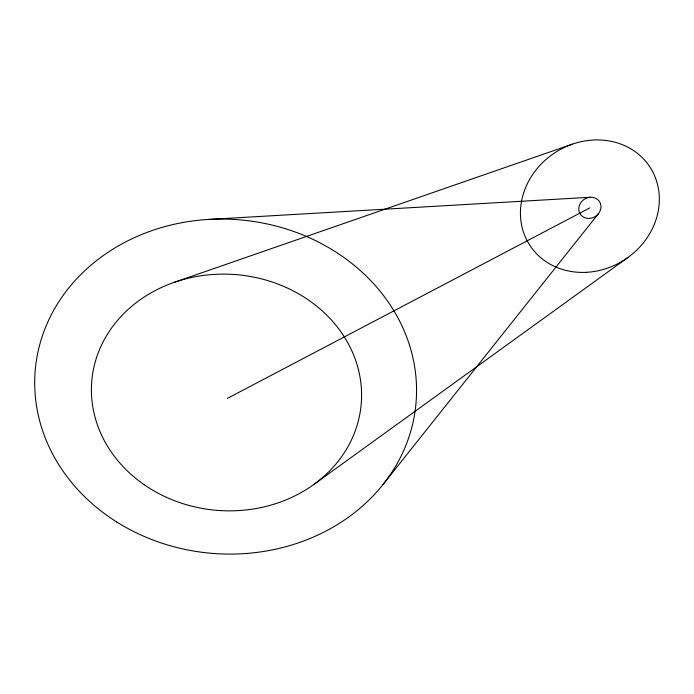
<?xml version="1.0" encoding="UTF-8"?>
<svg xmlns="http://www.w3.org/2000/svg" width="694" height="694" viewBox="0 0 694 694"><rect width="100%" height="100%" fill="white"/><g stroke="black" fill="none" stroke-linecap="round" stroke-linejoin="round"><path stroke-width="1.04" d="M383.019 484.516L598.445 213.674M313.827 484.473L627.975 257.431M227.372 398.399L589.865 207.879M174.333 282.302L572.403 144.144M208.755 219.425L590.36 197.261M143.892 484.499A135.2 118.24 4.8 0 0 360.368 410.952A135.2 118.24 4.8 0 0 175.226 281.99A135.2 118.24 4.8 0 0 143.892 484.499M586.3 272.326A71.673 63.848 -32.9 0 0 651.735 169.995A71.673 63.848 -32.9 0 0 531.604 176.163A71.673 63.848 -32.9 0 0 586.3 272.326M589.501 218.402A11.46 10.21 -32.9 0 0 599.668 201.893A11.46 10.21 -32.9 0 0 580.436 203.221A11.46 10.21 -32.9 0 0 589.501 218.402M116.644 521.923A191.102 167.332 4.9 0 0 415.888 404.385A191.102 167.332 4.9 0 0 144.326 233.427A191.102 167.332 4.9 0 0 116.644 521.923"/></g></svg>
